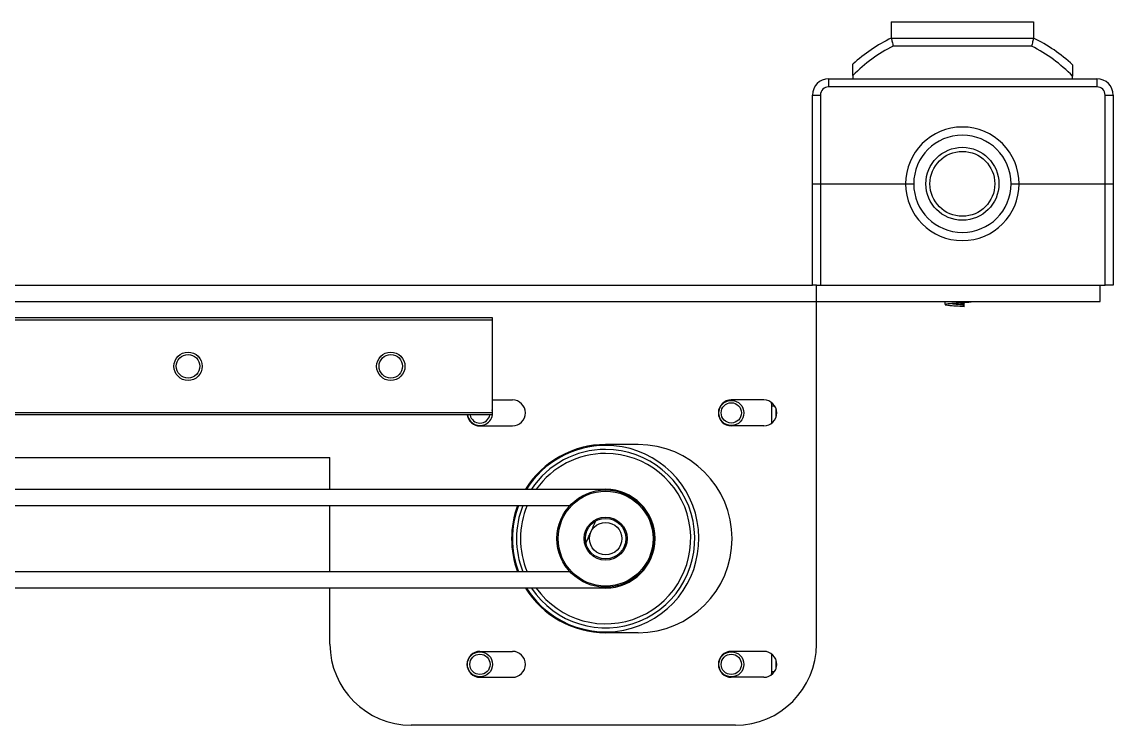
# Model space of a CAD drawing. Header units: millimetres. Extents: x -358 to 836, y 5 to 1249.
# Drawn here: x 390 to 524.6, y 860.1 to 946.8 of the extents above; entities that cross this region are included whole.
import ezdxf

# ---------------------------------------------------------------- set-up
doc = ezdxf.new("R2010")
doc.units = ezdxf.units.MM

msp = doc.modelspace()

# ---------------------------------------------------------------- linework, layer by layer
at = {"color": 7, "linetype": 'Continuous', "lineweight": 25}
for p, q in [((497.19, 946.84), (497.19, 944.84)), ((497.19, 946.84), (514.73, 946.84)), ((514.73, 946.84), (514.73, 944.84)), ((497.19, 944.84), (514.73, 944.84)), ((514.5, 943.84), (497.43, 943.84)), ((489.46, 939.82), (522.56, 939.82)), ((489.46, 939.82), (489.46, 938.82)), ((492.46, 940.24), (492.46, 939.82)), ((519.56, 939.82), (519.56, 940.14)), ((522.56, 939.82), (522.56, 938.82)), ((522.56, 938.82), (489.46, 938.82)), ((487.46, 937.82), (488.46, 937.82)), ((487.46, 926.87), (487.46, 937.82)), ((488.46, 937.82), (488.46, 926.87)), ((523.56, 926.87), (523.56, 937.82)), ((523.56, 937.82), (524.56, 937.82)), ((524.56, 937.82), (524.56, 926.87)), ((487.46, 926.87), (488.46, 926.87)), ((487.46, 914.37), (487.46, 926.87)), ((488.46, 926.87), (498.96, 926.87)), ((488.46, 926.87), (488.46, 914.37)), ((498.96, 926.87), (499.96, 926.87)), ((511.96, 926.87), (512.96, 926.87)), ((512.96, 926.87), (523.56, 926.87)), ((523.56, 926.87), (524.56, 926.87)), ((523.56, 914.37), (523.56, 926.87)), ((524.56, 926.87), (524.56, 914.37)), ((331.68, 914.37), (487.46, 914.37)), ((487.96, 914.37), (487.46, 914.37)), ((487.96, 912.37), (487.96, 914.37)), ((487.96, 914.37), (522.96, 914.37)), ((488.46, 914.37), (523.56, 914.37)), ((522.96, 912.37), (522.96, 914.37)), ((524.56, 914.37), (523.56, 914.37)), ((331.68, 912.37), (487.96, 912.37)), ((487.96, 912.37), (522.96, 912.37)), ((487.96, 870.12), (487.96, 912.37)), ((503.81, 912.37), (503.81, 911.98)), ((505.73, 912.17), (506.01, 912.15)), ((506.01, 912.15), (506.01, 911.97)), ((507.11, 912.33), (507.11, 912.37)), ((331.68, 910.37), (447.96, 910.37)), ((447.96, 910.07), (331.68, 910.07)), ((447.96, 910.37), (447.96, 910.07)), ((447.96, 910.07), (447.96, 898.67)), ((447.96, 900.22), (450.46, 900.22)), ((481.46, 900.22), (477.46, 900.22)), ((482.96, 899.18), (482.96, 898.06)), ((331.68, 898.67), (447.96, 898.67)), ((447.96, 898.37), (331.68, 898.37)), ((447.96, 898.67), (447.96, 898.37)), ((446.46, 897.02), (450.46, 897.02)), ((481.46, 897.02), (477.46, 897.02)), ((465.96, 894.72), (461.96, 894.72)), ((331.68, 893.12), (427.96, 893.12)), ((427.96, 889.21), (427.96, 893.12)), ((331.68, 889.21), (461.96, 889.21)), ((331.68, 887.21), (457.57, 887.21)), ((427.96, 879.03), (427.96, 887.21)), ((466.91, 886.51), (466.91, 886.51)), ((457.57, 879.03), (331.68, 879.03)), ((461.96, 877.03), (331.68, 877.03)), ((427.96, 870.12), (427.96, 877.03)), ((465.96, 871.52), (461.96, 871.52)), ((446.46, 869.22), (450.46, 869.22)), ((481.46, 869.22), (477.46, 869.22)), ((482.96, 868.18), (482.96, 867.06)), ((446.46, 866.02), (450.46, 866.02)), ((481.46, 866.02), (477.46, 866.02)), ((477.96, 860.12), (437.96, 860.12))]:
    msp.add_line(p, q, dxfattribs=at)
at = {"color": 8, "linetype": 'Continuous', "lineweight": 25}
for p, q in [((482.46, 897.37), (482.46, 899.49)), ((482.46, 899.49), (482.8, 899.49)), ((461.96, 889.21), (461.96, 889.12)), ((461.96, 877.03), (461.96, 877.12)), ((482.46, 866.75), (482.46, 868.87)), ((482.46, 866.75), (482.8, 866.75))]:
    msp.add_line(p, q, dxfattribs=at)
at = {"color": 7, "linetype": 'Continuous', "lineweight": 25, "flags": 128}
for points in [[(506.01, 911.97), (506.06, 911.91), (506.1, 911.85), (506.18, 911.75)], [(506.18, 911.75), (506.18, 911.91), (506.18, 912.06), (506.18, 912.21), (506.18, 912.37)]]:
    msp.add_lwpolyline(points, dxfattribs=at)
at = {"color": 7, "linetype": 'Continuous', "lineweight": 25}
for centre, radius in [((505.96, 926.87), 4.5), ((505.96, 926.87), 4), ((410.46, 904.37), 1.75), ((435.46, 904.37), 1.75), ((410.46, 904.37), 1.45), ((435.46, 904.37), 1.45), ((477.46, 898.62), 1.55), ((477.46, 898.62), 1.25), ((461.96, 883.12), 6), ((461.96, 883.12), 5.85), ((461.96, 883.12), 2.65), ((461.96, 883.12), 2.5), ((461.96, 883.12), 2), ((446.46, 867.62), 1.55), ((446.46, 867.62), 1.25), ((477.46, 867.62), 1.55), ((477.46, 867.62), 1.25)]:
    msp.add_circle(centre, radius, dxfattribs=at)
for centre, radius, start, end in [((505.96, 926.87), 20, 116.0059, 132.4542), ((505.96, 926.87), 19, 116.6938, 135.2778), ((505.96, 926.87), 19, 44.3095, 63.3062), ((505.96, 926.87), 20, 47.1721, 63.9941), ((489.46, 937.82), 2, 90, 180), ((522.56, 937.82), 2, 0, 90), ((489.46, 937.82), 1, 90, 180), ((522.56, 937.82), 1, 0, 90), ((505.96, 926.87), 7, 0, 180), ((505.96, 926.87), 6, 0, 180), ((505.96, 926.87), 7, 180, 0), ((505.96, 926.87), 6, 180, 0), ((450.46, 898.62), 1.6, 270, 90), ((477.46, 898.62), 1.6, 90, 270), ((481.46, 898.62), 1.6, 270, 90), ((446.46, 898.62), 1.6, 189.1017, 270), ((446.46, 898.62), 1.55, 189.3979, 14.5926), ((446.46, 898.62), 1.25, 191.682, 348.318), ((461.96, 883.12), 11.6, 90, 148.3201), ((461.96, 883.12), 11.5, 90, 148.0122), ((461.96, 883.12), 11.5, 211.9878, 90), ((461.96, 883.12), 11, 213.6294, 90), ((461.96, 883.12), 11, 90, 146.3706), ((465.96, 883.12), 11.6, 270, 90), ((461.96, 883.12), 6.09, 270, 90), ((461.96, 883.12), 11.6, 159.3439, 200.6561), ((461.96, 883.12), 11.5, 159.1559, 200.8441), ((461.96, 883.12), 11, 158.161, 201.839), ((461.96, 883.12), 11.6, 211.6799, 270), ((437.96, 870.12), 10, 180, 270), ((477.96, 870.12), 10, 270, 0), ((446.46, 867.62), 1.6, 90, 270), ((450.46, 867.62), 1.6, 270, 90), ((477.46, 867.62), 1.6, 90, 270), ((481.46, 867.62), 1.6, 270, 90)]:
    msp.add_arc(centre, radius, start, end, dxfattribs=at)
at = {"color": 8, "linetype": 'Continuous', "lineweight": 25}
for centre, radius, start, end in [((480.96, 899.49), 1.5, 0, 16.4213), ((461.96, 883.12), 10.5, 90, 144.5361), ((461.96, 883.12), 10.5, 215.4639, 90), ((461.96, 883.12), 10.5, 157.0633, 202.9367), ((480.96, 866.75), 1.5, 343.5787, 0)]:
    msp.add_arc(centre, radius, start, end, dxfattribs=at)
at = {"color": 7, "linetype": 'Continuous', "lineweight": 25}
for points, knots in [([(497.19, 944.84), (497.19, 944.83), (497.2, 944.81), (497.24, 944.64), (497.29, 944.4), (497.36, 944.12), (497.41, 943.93), (497.42, 943.84), (497.43, 943.84)], [0, 0, 0, 0, 0.207725, 0.415366, 0.625324, 0.840417, 0.99405, 1, 1, 1, 1]), ([(514.73, 944.84), (514.73, 944.83), (514.72, 944.81), (514.68, 944.64), (514.63, 944.4), (514.56, 944.12), (514.52, 943.93), (514.5, 943.84), (514.5, 943.84)], [0, 0, 0, 0, 0.207725, 0.415367, 0.625323, 0.840416, 0.99405, 1, 1, 1, 1]), ([(492.46, 940.24), (492.46, 940.45), (492.46, 940.81), (492.46, 941.24), (492.46, 941.49), (492.46, 941.61), (492.46, 941.62), (492.46, 941.62)], [0, 0, 0, 0, 0.339623, 0.572496, 0.751546, 0.897523, 1, 1, 1, 1]), ([(519.56, 941.53), (519.56, 941.52), (519.56, 941.5), (519.56, 941.34), (519.56, 941.05), (519.56, 940.63), (519.56, 940.3), (519.56, 940.14)], [0, 0, 0, 0, 0.143452, 0.286328, 0.481365, 0.747049, 1, 1, 1, 1]), ([(507.06, 912.34), (507.08, 912.33), (507.14, 912.31), (506.86, 912.26), (506.3, 912.21), (505.56, 912.16), (504.8, 912.11), (504.18, 912.06), (503.83, 912.01), (503.85, 911.99), (503.85, 911.98)], [0, 0, 0, 0, 0.078238, 0.220088, 0.359455, 0.499212, 0.640842, 0.778512, 0.921133, 1, 1, 1, 1]), ([(503.84, 911.96), (503.89, 911.94), (503.99, 911.92), (504.23, 911.9), (504.32, 911.89), (504.51, 911.87), (504.61, 911.86), (504.93, 911.84), (505.19, 911.82), (505.7, 911.79), (505.96, 911.77), (506.18, 911.75)], [0, 0, 0, 0, 0.25, 0.25, 0.375, 0.375, 0.5, 0.5, 0.75, 0.75, 1, 1, 1, 1]), ([(504.67, 912.1), (504.68, 912.1), (504.8, 912.08), (505.21, 912.05), (505.68, 912), (505.94, 911.98), (506.01, 911.97)], [0, 0, 0, 0, 0.01508, 0.413959, 0.8276, 1, 1, 1, 1]), ([(467.04, 886.32), (467.03, 886.32), (466.98, 886.41), (466.93, 886.48), (466.92, 886.5), (466.91, 886.51)], [0, 0, 0, 0, 0.024235, 0.62251, 1, 1, 1, 1]), ([(460.14, 883.95), (460.24, 884.17), (460.46, 884.65), (460.65, 885.08), (460.76, 885.31)], [0, 0, 0, 0, 0.455674, 1, 1, 1, 1]), ([(467.81, 884.46), (467.81, 884.46), (467.8, 884.49), (467.78, 884.59), (467.75, 884.71), (467.74, 884.73)], [0, 0, 0, 0, 0.3737626, 0.8814865, 1, 1, 1, 1]), ([(459.52, 882.58), (459.64, 882.85), (459.84, 883.28), (460.06, 883.76), (460.14, 883.95)], [0, 0, 0, 0, 0.626082, 1, 1, 1, 1])]:
    msp.add_open_spline(points, degree=3, knots=knots, dxfattribs=at)

doc.saveas('drawing.dxf')
